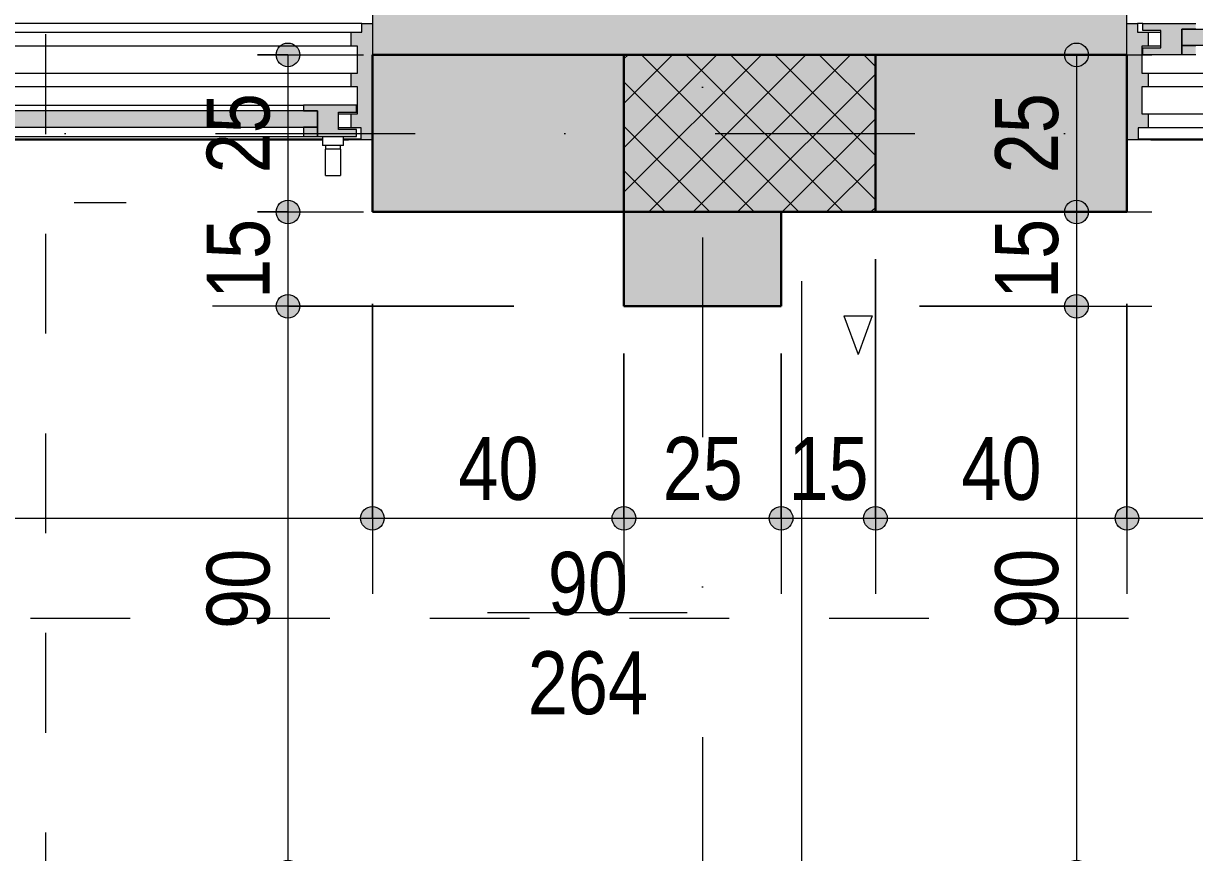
# Model space of a CAD drawing. Header units: centimetres. Extents: x -78 to 2022, y -1469 to 375.
# Drawn here: x 1243.6 to 1429.9, y -348.5 to -216.6 of the extents above; entities that cross this region are included whole.
import ezdxf

# ---------------------------------------------------------------- set-up
doc = ezdxf.new("R2010")
doc.units = ezdxf.units.CM
doc.linetypes.add('Dash', pattern=[31.75, 15.875, -15.875])
doc.linetypes.add('Dash dot', pattern=[79.375, 31.75, -23.8125, 0, -23.8125])
for name, color, linetype, lineweight in [('A-ANNO-DIMS', 7, 'Continuous', 9), ('A-ANNO-DIMS-50', 7, 'Continuous', 9), ('A-ANNO-NOTE', 7, 'Continuous', 9), ('A-DOOR', 7, 'Continuous', 9), ('A-DOOR-OPNG', 7, 'Continuous', 15), ('A-GLAZ', 7, 'Continuous', 5), ('A-GLAZ-HDLN', 7, 'Dash', 5), ('A-WALL', 7, 'Continuous', 9), ('A-WALL-PATT', 7, 'Continuous', 9), ('G-ANNO-SYMB', 7, 'Continuous', 9), ('S-COLS', 7, 'Continuous', 9), ('S-GRID', 7, 'Continuous', 9)]:
    doc.layers.add(name, color=color, linetype=linetype, lineweight=lineweight)
doc.styles.add('Arial Narrow_1', font='ARIALN.TTF', dxfattribs={"height": 10})
doc.styles.add('Arial Narrow_3', font='ARIALN.TTF', dxfattribs={"height": 10})
doc.dimstyles.new('TEC_DIM', dxfattribs={"dimscale": 30.48, "dimtxt": 10.23431, "dimasz": 0.492126, "dimexe": 0.393701, "dimexo": 0.246063, "dimgap": 0, "dimtad": 1, "dimdec": 0, "dimzin": 0, "dimdsep": 46, "dimtxsty": 'Arial Narrow_3', "dimblk1": 'DOTSMALL', "dimblk2": 'DOTSMALL', "dimsah": 1, "dimcen": 0.09, "dimazin": 0, "dimtfac": 1, "dimtdec": 4, "dimtix": 1, "dimtmove": 0, "dimatfit": 3, "dimfxl": 0, "dimtvp": 1, "dimtolj": 1, "dimtzin": 0, "dimarcsym": 0})

# ---------------------------------------------------------------- blocks, each defined once
blk = doc.blocks.new('TU SF 1 - Schiebetüre Aufgesetzt - ML - 885 x 2135-2435081-НИВО 0')
at = {"layer": 'A-DOOR-OPNG'}
for p, q in [((-43.5, 27.01), (-37.32, 24.76)), ((-43.5, 22.51), (-43.5, 27.01)), ((-43.5, 22.51), (-37.32, 24.76)), ((-49, 15.76), (49, 15.76))]:
    blk.add_line(p, q, dxfattribs=at)
blk = doc.blocks.new('SLIDING - TRIPLE - SL_SL_SL - 300x252-2510870-НИВО 0')
at = {"layer": 'A-GLAZ', "true_color": 0xc0c0c0}
h = blk.add_hatch(color=9, dxfattribs=at)
h.paths.add_polyline_path([(-146.2, 8.5), (-150, 8.5), (-150, -10), (-148.3, -10), (-148.3, -8.6), (-146.6, -8.6), (-146.6, -6.4), (-147.65, -6.4), (-147.65, -2.1), (-146.6, -2.1), (-146.6, 0.1), (-147.65, 0.1), (-147.65, 4.4), (-146.6, 4.4), (-146.6, 6.6), (-148.2, 6.6), (-148.2, 8.34), (-146.2, 8.34)])
h.paths.add_polyline_path([(150, 8.5), (146.2, 8.5), (146.2, 8.34), (148.2, 8.34), (148.2, 6.6), (146.6, 6.6), (146.6, 4.4), (147.65, 4.4), (147.65, 0.1), (146.6, 0.1), (146.6, -2.1), (147.65, -2.1), (147.65, -6.4), (146.6, -6.4), (146.6, -8.6), (148.3, -8.6), (148.3, -10), (150, -10), (150, -5)])
h = blk.add_hatch(color=9, dxfattribs=at)
h.paths.add_polyline_path([(147.45, -5), (141.25, -5), (141.25, -9.1), (139.05, -9.1), (139.05, -10), (147.45, -10), (147.45, -8.86), (144.6, -8.86), (144.6, -6.14), (147.45, -6.14)])
h.paths.add_polyline_path([(50.42, -5), (44.22, -5), (44.22, -6.14), (47.07, -6.14), (47.07, -8.86), (44.22, -8.86), (44.22, -10), (52.62, -10), (52.62, -9.1), (50.42, -9.1), (50.42, -6.92)])
h = blk.add_hatch(color=9, dxfattribs=at)
h.paths.add_polyline_path([(139.05, -5), (139.05, -6.5), (141.25, -6.5), (141.25, -5)])
h.paths.add_polyline_path([(52.62, -5), (50.42, -5), (50.42, -6.5), (52.62, -6.5)])
blk.add_hatch(color=9, dxfattribs=at).paths.add_polyline_path([(138.05, -6.5), (50.42, -6.5), (50.42, -9.1), (141.25, -9.1), (141.25, -6.5)])
at = {"layer": 'A-GLAZ'}
for p, q in [((146.2, 8.5), (-142.08, 8.5)), ((146.2, 8.34), (-142.08, 8.34)), ((146.2, 8.5), (150, 8.5)), ((146.2, 8.34), (146.2, 8.5)), ((148.2, 8.34), (146.2, 8.34)), ((148.2, 6.6), (148.2, 8.34)), ((-43.19, 6.6), (146.6, 6.6)), ((146.6, 6.6), (148.2, 6.6)), ((146.6, 4.4), (146.6, 6.6)), ((146.6, 4.4), (-43.19, 4.4)), ((147.65, 4.4), (146.6, 4.4)), ((147.65, 0.1), (147.65, 4.4)), ((52.65, 0.1), (146.6, 0.1)), ((146.6, 0.1), (147.65, 0.1)), ((146.6, -2.1), (146.6, 0.1)), ((146.6, -2.1), (52.65, -2.1)), ((147.65, -2.1), (146.6, -2.1)), ((147.65, -6.4), (147.65, -2.1)), ((139.05, -5), (141.25, -5)), ((141.25, -5), (141.25, -6.5)), ((141.25, -5), (147.45, -5)), ((141.25, -9.1), (141.25, -5)), ((147.45, -5), (147.45, -6.14)), ((50.42, -6.5), (141.25, -6.5)), ((141.25, -6.5), (139.05, -6.5)), ((141.25, -6.5), (141.25, -9.1)), ((144.6, -6.14), (144.6, -8.86)), ((147.45, -6.14), (144.6, -6.14)), ((144.6, -6.4), (146.6, -6.4)), ((146.6, -6.4), (147.65, -6.4)), ((146.6, -8.6), (146.6, -6.4)), ((141.25, -9.1), (50.42, -9.1)), ((139.05, -9.1), (141.25, -9.1)), ((146.6, -8.6), (144.6, -8.6)), ((144.6, -8.86), (147.45, -8.86)), ((148.3, -8.6), (146.6, -8.6)), ((147.45, -8.86), (147.45, -10)), ((148.3, -10), (148.3, -8.6)), ((147.45, -10), (139.05, -10)), ((147.45, -10), (148.3, -10)), ((150, -10), (148.3, -10))]:
    blk.add_line(p, q, dxfattribs=at)
blk = doc.blocks.new('SLIDING - TRIPLE - SL_SL_SL - 330x252-2510809-НИВО 0')
at = {"layer": 'A-GLAZ', "true_color": 0xc0c0c0}
h = blk.add_hatch(color=9, dxfattribs=at)
h.paths.add_polyline_path([(-161.2, 8.5), (-165, 8.5), (-165, -10), (-163.3, -10), (-163.3, -8.6), (-161.6, -8.6), (-161.6, -6.4), (-162.65, -6.4), (-162.65, -2.1), (-161.6, -2.1), (-161.6, 0.1), (-162.65, 0.1), (-162.65, 4.4), (-161.6, 4.4), (-161.6, 6.6), (-163.2, 6.6), (-163.2, 8.34), (-161.2, 8.34)])
h.paths.add_polyline_path([(161.2, 8.5), (161.2, 8.34), (163.2, 8.34), (163.2, 6.6), (161.6, 6.6), (161.6, 4.4), (162.65, 4.4), (162.65, 0.1), (161.6, 0.1), (161.6, -2.1), (162.65, -2.1), (162.65, -6.4), (161.6, -6.4), (161.6, -8.6), (163.3, -8.6), (163.3, -10), (165, -10), (165, 8.5), (162.32, 8.5)])
h = blk.add_hatch(color=9, dxfattribs=at)
h.paths.add_polyline_path([(-162.45, 8), (-162.45, 6.86), (-159.6, 6.86), (-159.6, 4.14), (-162.45, 4.14), (-162.45, 3), (-154.05, 3), (-154.05, 3.9), (-156.25, 3.9), (-156.25, 8), (-157.53, 8)])
h.paths.add_polyline_path([(-55.42, 8), (-55.42, 3.9), (-57.62, 3.9), (-57.62, 3), (-49.22, 3), (-49.22, 4.14), (-52.07, 4.14), (-52.07, 6.86), (-49.22, 6.86), (-49.22, 8)])
h = blk.add_hatch(color=9, dxfattribs=at)
h.paths.add_polyline_path([(-154.05, 8), (-156.25, 8), (-156.25, 6.5), (-154.05, 6.5), (-154.05, 7.24)])
h.paths.add_polyline_path([(-57.62, 8), (-57.62, 6.5), (-55.42, 6.5), (-55.42, 8)])
blk.add_hatch(color=9, dxfattribs=at).paths.add_polyline_path([(-156.25, 6.5), (-156.25, 3.9), (-55.42, 3.9), (-55.42, 6.5), (-149.33, 6.5)])
at = {"layer": 'A-GLAZ'}
for p, q in [((-157.55, 14.2), (-159.95, 14.2)), ((-159.95, 14.14), (-159.95, 14.2)), ((-159.95, 13.06), (-159.95, 14.14)), ((-159.95, 12.92), (-159.95, 13.06)), ((-157.55, 14.2), (-157.55, 14.14)), ((-157.55, 14.14), (-157.55, 13.06)), ((-157.55, 13.06), (-157.55, 12.92)), ((-159.95, 10.2), (-159.95, 12.92)), ((-157.55, 12.92), (-157.55, 10.2)), ((-160.43, 9.4), (-160.43, 8)), ((-160.43, 9.4), (-157.08, 9.4)), ((-159.95, 10), (-159.95, 10.2)), ((-159.95, 10.01), (-159.95, 9.4)), ((-159.95, 10), (-157.55, 10)), ((-157.55, 10.2), (-157.55, 10)), ((-157.55, 9.4), (-157.55, 10.01)), ((-157.08, 8), (-157.08, 9.4)), ((-165, 8.5), (-161.2, 8.5)), ((-163.2, 8.34), (-163.2, 6.6)), ((-161.2, 8.34), (-163.2, 8.34)), ((-162.45, 8), (-162.45, 6.86)), ((-156.25, 8), (-162.45, 8)), ((-160.43, 8.5), (-161.2, 8.5)), ((-161.2, 8.5), (-161.2, 8.34)), ((-160.43, 8.34), (-161.2, 8.34)), ((161.2, 8.5), (-157.08, 8.5)), ((161.2, 8.34), (-157.08, 8.34)), ((-156.25, 8), (-156.25, 6.5)), ((-154.05, 8), (-156.25, 8)), ((-156.25, 3.9), (-156.25, 8)), ((-57.62, 8), (-154.05, 8)), ((-154.05, 6.5), (-154.05, 8)), ((-163.2, 6.6), (-161.6, 6.6)), ((-162.45, 6.86), (-159.6, 6.86)), ((-161.6, 6.6), (-159.6, 6.6)), ((-161.6, 6.6), (-161.6, 4.4)), ((-159.6, 6.86), (-159.6, 4.14)), ((-55.42, 6.5), (-156.25, 6.5)), ((-156.25, 6.5), (-156.25, 3.9)), ((-156.25, 6.5), (-154.05, 6.5)), ((-162.65, 4.4), (-162.65, 0.1)), ((-161.6, 4.4), (-162.65, 4.4)), ((-159.6, 4.14), (-162.45, 4.14)), ((-162.45, 4.14), (-162.45, 3)), ((-159.6, 4.4), (-161.6, 4.4)), ((-156.25, 3.9), (-55.42, 3.9)), ((-154.05, 3.9), (-156.25, 3.9)), ((-154.05, 3), (-154.05, 3.9)), ((-162.45, 3), (-154.05, 3)), ((-57.62, 3), (-154.05, 3)), ((-162.65, 0.1), (-161.6, 0.1)), ((-161.6, 0.1), (-57.65, 0.1)), ((-161.6, 0.1), (-161.6, -2.1)), ((-162.65, -2.1), (-162.65, -6.4)), ((-161.6, -2.1), (-162.65, -2.1)), ((-57.65, -2.1), (-161.6, -2.1)), ((-162.65, -6.4), (-161.6, -6.4)), ((-161.6, -6.4), (48.19, -6.4)), ((-161.6, -6.4), (-161.6, -8.6)), ((-163.3, -8.6), (-163.3, -10)), ((-161.6, -8.6), (-163.3, -8.6)), ((48.19, -8.6), (-161.6, -8.6)), ((-163.3, -10), (-165, -10)), ((-163.3, -10), (48.19, -10))]:
    blk.add_line(p, q, dxfattribs=at)
at = {"layer": 'A-GLAZ-HDLN'}
blk.add_line((-85.83, 18.5), (-125.83, 18.5), dxfattribs=at)
blk = doc.blocks.new('Family1 - Family1-2435591-НИВО 0')
at = {"layer": 'A-ANNO-NOTE'}
blk.add_line((-0.3054, 0), (0.3294, 0), dxfattribs=at)
blk = doc.blocks.new('DIMBLOCK172-НИВО 0')
at = {"layer": 'A-ANNO-DIMS-50', "transparency": 16777216}
h = blk.add_hatch(color=256, dxfattribs=at)
edge = h.paths.add_edge_path()
edge.add_arc((1411.11, -221.59), 1.88, 0, 360)
h = blk.add_hatch(color=256, dxfattribs=at)
edge = h.paths.add_edge_path()
edge.add_arc((1411.11, -246.59), 1.88, 0, 360)
for p, q in [((1406.26, -221.59), (1423.11, -221.59)), ((1411.11, -221.59), (1406.26, -221.59)), ((1411.11, -221.59), (1411.11, -246.59)), ((1386.64, -246.59), (1423.11, -246.59)), ((1411.11, -246.59), (1386.64, -246.59))]:
    blk.add_line(p, q, dxfattribs=at)
for centre in [(1411.11, -221.59), (1411.11, -246.59)]:
    blk.add_circle(centre, 1.88, dxfattribs=at)
at = {"layer": 'A-ANNO-DIMS-50', "color": 0, "transparency": 16777216, "insert": (1398.18, -240.42), "char_height": 10, "width": 15.2053, "attachment_point": 1, "rotation": 90, "line_spacing_factor": 0.974696, "style": 'Arial Narrow_3'}
blk.add_mtext('25', dxfattribs=at)
blk = doc.blocks.new('_DotSmall')
at = {"color": 0, "linetype": 'ByBlock', "const_width": 0.5}
blk.add_lwpolyline([(-0.0625, 0, 1), (0.0625, 0, 1)], format="xyb", close=True, dxfattribs=at)
blk = doc.blocks.new('DIMBLOCK173-НИВО 0')
at = {"layer": 'A-ANNO-DIMS-50', "transparency": 16777216}
h = blk.add_hatch(color=256, dxfattribs=at)
edge = h.paths.add_edge_path()
edge.add_arc((1411.11, -246.59), 1.88, 0, 360)
h = blk.add_hatch(color=256, dxfattribs=at)
edge = h.paths.add_edge_path()
edge.add_arc((1411.11, -261.59), 1.88, 0, 360)
for p, q in [((1386.64, -246.59), (1423.11, -246.59)), ((1411.11, -246.59), (1386.64, -246.59)), ((1411.11, -246.59), (1411.11, -261.59)), ((1386.14, -261.59), (1423.11, -261.59)), ((1411.11, -261.59), (1386.14, -261.59))]:
    blk.add_line(p, q, dxfattribs=at)
for centre in [(1411.11, -246.59), (1411.11, -261.59)]:
    blk.add_circle(centre, 1.88, dxfattribs=at)
at = {"layer": 'A-ANNO-DIMS-50', "color": 0, "transparency": 16777216, "insert": (1398.18, -260.42), "char_height": 10, "width": 15.2053, "attachment_point": 1, "rotation": 90, "line_spacing_factor": 0.974696, "style": 'Arial Narrow_3'}
blk.add_mtext('15', dxfattribs=at)
blk = doc.blocks.new('DIMBLOCK174-НИВО 0')
at = {"layer": 'A-ANNO-DIMS-50', "transparency": 16777216}
h = blk.add_hatch(color=256, dxfattribs=at)
edge = h.paths.add_edge_path()
edge.add_arc((1411.11, -261.59), 1.88, 0, 360)
h = blk.add_hatch(color=256, dxfattribs=at)
edge = h.paths.add_edge_path()
edge.add_arc((1411.11, -351.59), 1.88, 0, 360)
for p, q in [((1386.14, -261.59), (1423.11, -261.59)), ((1411.11, -261.59), (1386.14, -261.59)), ((1411.11, -261.59), (1411.11, -351.59)), ((1386.14, -351.59), (1423.11, -351.59)), ((1411.11, -351.59), (1386.14, -351.59))]:
    blk.add_line(p, q, dxfattribs=at)
for centre in [(1411.11, -261.59), (1411.11, -351.59)]:
    blk.add_circle(centre, 1.88, dxfattribs=at)
at = {"layer": 'A-ANNO-DIMS-50', "color": 0, "transparency": 16777216, "insert": (1398.18, -312.92), "char_height": 10, "width": 15.2053, "attachment_point": 1, "rotation": 90, "line_spacing_factor": 0.974696, "style": 'Arial Narrow_3'}
blk.add_mtext('90', dxfattribs=at)
blk = doc.blocks.new('DIMBLOCK192-НИВО 0')
at = {"layer": 'A-ANNO-DIMS-50', "transparency": 16777216}
h = blk.add_hatch(color=256, dxfattribs=at)
edge = h.paths.add_edge_path()
edge.add_arc((969.14, -295.32), 1.88, 0, 360)
h = blk.add_hatch(color=256, dxfattribs=at)
edge = h.paths.add_edge_path()
edge.add_arc((1299.14, -295.32), 1.88, 0, 360)
for p, q in [((969.14, -261.2), (969.14, -307.32)), ((969.14, -295.32), (969.14, -261.2)), ((1299.14, -261.2), (1299.14, -307.32)), ((1299.14, -295.32), (1299.14, -261.2)), ((969.14, -295.32), (1299.14, -295.32))]:
    blk.add_line(p, q, dxfattribs=at)
for centre in [(969.14, -295.32), (1299.14, -295.32)]:
    blk.add_circle(centre, 1.88, dxfattribs=at)
at = {"layer": 'A-ANNO-DIMS-50', "color": 0, "transparency": 16777216, "insert": (1124.64, -282.39), "char_height": 10, "width": 22.8079, "attachment_point": 1, "line_spacing_factor": 0.974696, "style": 'Arial Narrow_3'}
blk.add_mtext('330', dxfattribs=at)
blk = doc.blocks.new('DIMBLOCK193-НИВО 0')
at = {"layer": 'A-ANNO-DIMS-50', "transparency": 16777216}
h = blk.add_hatch(color=256, dxfattribs=at)
edge = h.paths.add_edge_path()
edge.add_arc((1299.14, -295.32), 1.88, 0, 360)
h = blk.add_hatch(color=256, dxfattribs=at)
edge = h.paths.add_edge_path()
edge.add_arc((1339.14, -295.32), 1.88, 0, 360)
for p, q in [((1299.14, -261.2), (1299.14, -307.32)), ((1299.14, -295.32), (1299.14, -261.2)), ((1339.14, -269.09), (1339.14, -307.32)), ((1339.14, -295.32), (1339.14, -269.09)), ((1299.14, -295.32), (1339.14, -295.32))]:
    blk.add_line(p, q, dxfattribs=at)
for centre in [(1299.14, -295.32), (1339.14, -295.32)]:
    blk.add_circle(centre, 1.88, dxfattribs=at)
at = {"layer": 'A-ANNO-DIMS-50', "color": 0, "transparency": 16777216, "insert": (1312.81, -282.39), "char_height": 10, "width": 15.2053, "attachment_point": 1, "line_spacing_factor": 0.974696, "style": 'Arial Narrow_3'}
blk.add_mtext('40', dxfattribs=at)
blk = doc.blocks.new('DIMBLOCK194-НИВО 0')
at = {"layer": 'A-ANNO-DIMS-50', "transparency": 16777216}
h = blk.add_hatch(color=256, dxfattribs=at)
edge = h.paths.add_edge_path()
edge.add_arc((1339.14, -295.32), 1.88, 0, 360)
h = blk.add_hatch(color=256, dxfattribs=at)
edge = h.paths.add_edge_path()
edge.add_arc((1364.14, -295.32), 1.88, 0, 360)
for p, q in [((1339.14, -269.09), (1339.14, -307.32)), ((1339.14, -295.32), (1339.14, -269.09)), ((1364.14, -269.09), (1364.14, -307.32)), ((1364.14, -295.32), (1364.14, -269.09)), ((1339.14, -295.32), (1364.14, -295.32))]:
    blk.add_line(p, q, dxfattribs=at)
for centre in [(1339.14, -295.32), (1364.14, -295.32)]:
    blk.add_circle(centre, 1.88, dxfattribs=at)
at = {"layer": 'A-ANNO-DIMS-50', "color": 0, "transparency": 16777216, "insert": (1345.31, -282.39), "char_height": 10, "width": 15.2053, "attachment_point": 1, "line_spacing_factor": 0.974696, "style": 'Arial Narrow_3'}
blk.add_mtext('25', dxfattribs=at)
blk = doc.blocks.new('DIMBLOCK195-НИВО 0')
at = {"layer": 'A-ANNO-DIMS-50', "transparency": 16777216}
h = blk.add_hatch(color=256, dxfattribs=at)
edge = h.paths.add_edge_path()
edge.add_arc((1364.14, -295.32), 1.88, 0, 360)
h = blk.add_hatch(color=256, dxfattribs=at)
edge = h.paths.add_edge_path()
edge.add_arc((1379.14, -295.32), 1.88, 0, 360)
for p, q in [((1379.14, -254.09), (1379.14, -307.32)), ((1379.14, -295.32), (1379.14, -254.09)), ((1364.14, -269.09), (1364.14, -307.32)), ((1364.14, -295.32), (1364.14, -269.09)), ((1364.14, -295.32), (1379.14, -295.32))]:
    blk.add_line(p, q, dxfattribs=at)
for centre in [(1364.14, -295.32), (1379.14, -295.32)]:
    blk.add_circle(centre, 1.88, dxfattribs=at)
at = {"layer": 'A-ANNO-DIMS-50', "color": 0, "transparency": 16777216, "insert": (1365.31, -282.39), "char_height": 10, "width": 15.2053, "attachment_point": 1, "line_spacing_factor": 0.974696, "style": 'Arial Narrow_3'}
blk.add_mtext('15', dxfattribs=at)
blk = doc.blocks.new('DIMBLOCK196-НИВО 0')
at = {"layer": 'A-ANNO-DIMS-50', "transparency": 16777216}
h = blk.add_hatch(color=256, dxfattribs=at)
edge = h.paths.add_edge_path()
edge.add_arc((1379.14, -295.32), 1.88, 0, 360)
h = blk.add_hatch(color=256, dxfattribs=at)
edge = h.paths.add_edge_path()
edge.add_arc((1419.14, -295.32), 1.88, 0, 360)
for p, q in [((1379.14, -254.09), (1379.14, -307.32)), ((1379.14, -295.32), (1379.14, -254.09)), ((1419.14, -261.2), (1419.14, -307.32)), ((1419.14, -295.32), (1419.14, -261.2)), ((1379.14, -295.32), (1419.14, -295.32))]:
    blk.add_line(p, q, dxfattribs=at)
for centre in [(1379.14, -295.32), (1419.14, -295.32)]:
    blk.add_circle(centre, 1.88, dxfattribs=at)
at = {"layer": 'A-ANNO-DIMS-50', "color": 0, "transparency": 16777216, "insert": (1392.81, -282.39), "char_height": 10, "width": 15.2053, "attachment_point": 1, "line_spacing_factor": 0.974696, "style": 'Arial Narrow_3'}
blk.add_mtext('40', dxfattribs=at)
blk = doc.blocks.new('DIMBLOCK197-НИВО 0')
at = {"layer": 'A-ANNO-DIMS-50', "transparency": 16777216}
h = blk.add_hatch(color=256, dxfattribs=at)
edge = h.paths.add_edge_path()
edge.add_arc((1419.14, -295.32), 1.88, 0, 360)
h = blk.add_hatch(color=256, dxfattribs=at)
edge = h.paths.add_edge_path()
edge.add_arc((1719.14, -295.32), 1.88, 0, 360)
for p, q in [((1419.14, -261.2), (1419.14, -307.32)), ((1419.14, -295.32), (1419.14, -261.2)), ((1719.14, -261.2), (1719.14, -307.32)), ((1719.14, -295.32), (1719.14, -261.2)), ((1419.14, -295.32), (1719.14, -295.32))]:
    blk.add_line(p, q, dxfattribs=at)
for centre in [(1419.14, -295.32), (1719.14, -295.32)]:
    blk.add_circle(centre, 1.88, dxfattribs=at)
at = {"layer": 'A-ANNO-DIMS-50', "color": 0, "transparency": 16777216, "insert": (1559.64, -282.39), "char_height": 10, "width": 22.8079, "attachment_point": 1, "line_spacing_factor": 0.974696, "style": 'Arial Narrow_3'}
blk.add_mtext('300', dxfattribs=at)
blk = doc.blocks.new('DIMBLOCK202-НИВО 0')
at = {"layer": 'A-ANNO-DIMS-50', "transparency": 16777216}
h = blk.add_hatch(color=256, dxfattribs=at)
edge = h.paths.add_edge_path()
edge.add_arc((1285.71, -221.59), 1.88, 0, 360)
h = blk.add_hatch(color=256, dxfattribs=at)
edge = h.paths.add_edge_path()
edge.add_arc((1285.71, -246.59), 1.88, 0, 360)
for p, q in [((1280.87, -221.59), (1297.71, -221.59)), ((1285.71, -221.59), (1280.87, -221.59)), ((1285.71, -221.59), (1285.71, -246.59)), ((1280.87, -246.59), (1297.71, -246.59)), ((1285.71, -246.59), (1280.87, -246.59))]:
    blk.add_line(p, q, dxfattribs=at)
for centre in [(1285.71, -221.59), (1285.71, -246.59)]:
    blk.add_circle(centre, 1.88, dxfattribs=at)
at = {"layer": 'A-ANNO-DIMS-50', "color": 0, "transparency": 16777216, "insert": (1272.79, -240.42), "char_height": 10, "width": 15.2053, "attachment_point": 1, "rotation": 90, "line_spacing_factor": 0.974696, "style": 'Arial Narrow_3'}
blk.add_mtext('25', dxfattribs=at)
blk = doc.blocks.new('DIMBLOCK203-НИВО 0')
at = {"layer": 'A-ANNO-DIMS-50', "transparency": 16777216}
h = blk.add_hatch(color=256, dxfattribs=at)
edge = h.paths.add_edge_path()
edge.add_arc((1285.71, -246.59), 1.88, 0, 360)
h = blk.add_hatch(color=256, dxfattribs=at)
edge = h.paths.add_edge_path()
edge.add_arc((1285.71, -261.59), 1.88, 0, 360)
for p, q in [((1280.87, -246.59), (1297.71, -246.59)), ((1285.71, -246.59), (1280.87, -246.59)), ((1285.71, -246.59), (1285.71, -261.59)), ((1321.64, -261.59), (1273.71, -261.59)), ((1285.71, -261.59), (1321.64, -261.59))]:
    blk.add_line(p, q, dxfattribs=at)
for centre in [(1285.71, -246.59), (1285.71, -261.59)]:
    blk.add_circle(centre, 1.88, dxfattribs=at)
at = {"layer": 'A-ANNO-DIMS-50', "color": 0, "transparency": 16777216, "insert": (1272.79, -260.42), "char_height": 10, "width": 15.2053, "attachment_point": 1, "rotation": 90, "line_spacing_factor": 0.974696, "style": 'Arial Narrow_3'}
blk.add_mtext('15', dxfattribs=at)
blk = doc.blocks.new('DIMBLOCK204-НИВО 0')
at = {"layer": 'A-ANNO-DIMS-50', "transparency": 16777216}
h = blk.add_hatch(color=256, dxfattribs=at)
edge = h.paths.add_edge_path()
edge.add_arc((1285.71, -261.59), 1.88, 0, 360)
h = blk.add_hatch(color=256, dxfattribs=at)
edge = h.paths.add_edge_path()
edge.add_arc((1285.71, -351.59), 1.88, 0, 360)
for p, q in [((1321.64, -261.59), (1273.71, -261.59)), ((1285.71, -261.59), (1285.71, -351.59)), ((1285.71, -261.59), (1321.64, -261.59)), ((1321.64, -351.59), (1273.71, -351.59)), ((1285.71, -351.59), (1321.64, -351.59))]:
    blk.add_line(p, q, dxfattribs=at)
for centre in [(1285.71, -261.59), (1285.71, -351.59)]:
    blk.add_circle(centre, 1.88, dxfattribs=at)
at = {"layer": 'A-ANNO-DIMS-50', "color": 0, "transparency": 16777216, "insert": (1272.79, -312.92), "char_height": 10, "width": 15.2053, "attachment_point": 1, "rotation": 90, "line_spacing_factor": 0.974696, "style": 'Arial Narrow_3'}
blk.add_mtext('90', dxfattribs=at)

msp = doc.modelspace()

# ---------------------------------------------------------------- hatches: boundary and pattern name
at = {"layer": 'A-WALL-PATT', "true_color": 0xffff80}
h = msp.add_hatch(color=51, dxfattribs=at)
h.paths.add_polyline_path([(1299.87, -221.59), (1419.14, -221.59), (1419.14, -206.59), (1299.14, -206.59), (1299.14, -221.59)])
h.paths.add_polyline_path([(1799.14, -221.59), (1799.14, -206.59), (1719.14, -206.59), (1719.14, -221.59), (1784.14, -221.59)])
h.paths.add_polyline_path([(724.14, -221.59), (759.14, -221.59), (759.14, -206.59), (724.14, -206.59)])
h.paths.add_polyline_path([(939.02, -221.59), (969.14, -221.59), (969.14, -206.59), (904.14, -206.59), (904.14, -221.59), (906.21, -221.59)])
at = {"layer": 'A-WALL-PATT', "lineweight": 5, "true_color": 0x808080}
h = msp.add_hatch(color=8, dxfattribs=at)
h.paths.add_polyline_path([(1784.14, -246.59), (1784.14, -221.59), (1719.14, -221.59), (1719.14, -246.59), (1759.14, -246.59)])
h.paths.add_polyline_path([(709.14, -246.59), (759.14, -246.59), (759.14, -221.59), (709.14, -221.59)])
h.paths.add_polyline_path([(906.21, -246.59), (969.14, -246.59), (969.14, -221.59), (904.14, -221.59), (904.14, -246.59)])
h.paths.add_polyline_path([(1398.29, -246.59), (1419.14, -246.59), (1419.14, -221.59), (1299.14, -221.59), (1299.14, -246.59), (1365.48, -246.59)])
at = {"layer": 'A-WALL-PATT', "true_color": 0x808080}
msp.add_hatch(color=8, dxfattribs=at).paths.add_polyline_path([(1339.14, -261.59), (1364.14, -261.59), (1364.14, -246.59), (1339.14, -246.59)])
at = {"layer": 'S-COLS'}
h = msp.add_hatch(dxfattribs=at)
h.set_pattern_fill('FP1_5', color=256, style=0, pattern_type=2)
h.set_pattern_definition([(45, (-1006328.728, 860384.997), (-3.535533906, 3.535533906), []), (135, (-1006328.728, 860384.997), (-3.535533906, -3.535533906), [])])
h.paths.add_polyline_path([(1365.48, -246.59), (1379.14, -246.59), (1379.14, -221.59), (1339.14, -221.59), (1339.14, -246.59)])

# ---------------------------------------------------------------- linework, layer by layer
at = {"layer": 'A-WALL'}
for p, q in [((1299.14, -201.59), (1299.14, -221.59)), ((1419.14, -221.59), (1419.14, -206.59))]:
    msp.add_line(p, q, dxfattribs=at)
at = {"layer": 'A-WALL', "lineweight": 30}
for p, q in [((1299.14, -221.59), (1299.14, -246.59)), ((1299.14, -221.59), (1419.14, -221.59)), ((1419.14, -246.59), (1419.14, -221.59)), ((1299.14, -246.59), (1339.14, -246.59)), ((1339.14, -246.59), (1339.14, -261.59)), ((1364.14, -246.59), (1419.14, -246.59)), ((1364.14, -261.59), (1364.14, -246.59)), ((1339.14, -261.59), (1364.14, -261.59))]:
    msp.add_line(p, q, dxfattribs=at)
at = {"layer": 'G-ANNO-SYMB', "linetype": 'Dash', "lineweight": 18}
for p, q in [((1247.14, 289.69), (1247.14, -1448.05)), ((-56.99, -311.23), (1978.56, -311.23))]:
    msp.add_line(p, q, dxfattribs=at)
at = {"layer": 'S-COLS', "lineweight": 30}
for p, q in [((1379.14, -221.59), (1339.14, -221.59)), ((1339.14, -221.59), (1339.14, -246.59)), ((1379.14, -246.59), (1379.14, -221.59)), ((1339.14, -246.59), (1379.14, -246.59))]:
    msp.add_line(p, q, dxfattribs=at)
at = {"layer": 'S-GRID', "color": 1, "linetype": 'Dash dot', "lineweight": 18, "true_color": 0xff0000}
for p, q in [((1351.64, 146.72), (1351.64, -1310.92)), ((82.05, -234.09), (1840.98, -234.09))]:
    msp.add_line(p, q, dxfattribs=at)

# ---------------------------------------------------------------- block references
at = {"layer": 'A-ANNO-NOTE', "xscale": 50, "yscale": 50, "zscale": 50}
msp.add_blockref('Family1 - Family1-2435591-НИВО 0', (1332.71, -310.31), dxfattribs=at)
at = {"layer": 'A-DOOR', "rotation": 269.9999999999999}
msp.add_blockref('TU SF 1 - Schiebetüre Aufgesetzt - ML - 885 x 2135-2435081-НИВО 0', (1351.63, -306.59), dxfattribs=at)
at = {"layer": 'A-GLAZ', "rotation": 180}
for name, p in [('SLIDING - TRIPLE - SL_SL_SL - 330x252-2510809-НИВО 0', (1134.14, -226.59)), ('SLIDING - TRIPLE - SL_SL_SL - 300x252-2510870-НИВО 0', (1569.14, -226.59))]:
    msp.add_blockref(name, p, dxfattribs=at)

# ---------------------------------------------------------------- texts
at = {"layer": 'A-ANNO-NOTE', "insert": (1333.42, -313.65), "char_height": 10, "width": 20.2, "attachment_point": 5, "line_spacing_factor": 0.949189, "style": 'Arial Narrow_1'}
msp.add_mtext('\\pt63.5,127,190.5,254,317.5,381,444.5,508,571.5,635,698.5,762,825.5,889,952.5,1016,1079.5,1143,1206.5,1270,1333.5,1397,1460.5,1524,1587.5,1651,1714.5,1778,1841.5,1905,1968.5,2032;90\\P264', dxfattribs=at)

# ---------------------------------------------------------------- dimensions: what is measured, and where the dimension line sits
at = {"layer": 'A-ANNO-DIMS'}
for base, p1, p2, override, picture, middle in [((1285.71, -246.59), (1288.37, -221.59), (1288.37, -246.59), {"dimpost": '<>', "dimfxl": 25}, 'DIMBLOCK202-НИВО 0', (1280.61, -234.09)), ((1411.11, -246.59), (1413.76, -221.59), (1379.14, -246.59), {"dimpost": '<>', "dimfxl": 42.700172}, 'DIMBLOCK172-НИВО 0', (1406, -234.09)), ((1285.71, -261.59), (1288.37, -246.59), (1329.14, -261.59), {"dimpost": '<>', "dimfxl": 43.448569}, 'DIMBLOCK203-НИВО 0', (1280.61, -254.09)), ((1411.11, -261.59), (1379.14, -246.59), (1378.64, -261.59), {"dimpost": '<>', "dimfxl": 15.008331}, 'DIMBLOCK173-НИВО 0', (1406, -254.09)), ((1285.71, -351.59), (1329.14, -261.59), (1329.14, -351.59), {"dimpost": '<>', "dimfxl": 90}, 'DIMBLOCK204-НИВО 0', (1280.61, -306.59)), ((1411.11, -351.59), (1378.64, -261.59), (1378.64, -351.59), {"dimpost": '<>', "dimfxl": 90}, 'DIMBLOCK174-НИВО 0', (1406, -306.59))]:
    dim = msp.add_linear_dim(base=base, p1=p1, p2=p2, angle=90, dimstyle='TEC_DIM', override=override, dxfattribs=at)
    dim.commit()
    dim.dimension.update_dxf_attribs({"geometry": picture, "text_midpoint": middle})
for base, p1, p2, override, picture, middle in [((1379.14, -295.32), (1364.14, -261.59), (1379.14, -246.59), {"dimpost": '<>', "dimfxl": 21.213203}, 'DIMBLOCK195-НИВО 0', (1371.64, -290.21)), ((1419.14, -295.32), (1379.14, -246.59), (1419.14, -253.7), {"dimpost": '<>', "dimfxl": 40.628348}, 'DIMBLOCK196-НИВО 0', (1399.14, -290.21)), ((1299.14, -295.32), (969.14, -253.7), (1299.14, -253.7), {"dimpost": '<>', "dimfxl": 330}, 'DIMBLOCK192-НИВО 0', (1134.14, -290.21)), ((1339.14, -295.32), (1299.14, -253.7), (1339.14, -261.59), {"dimpost": '<>', "dimfxl": 40.769223}, 'DIMBLOCK193-НИВО 0', (1319.14, -290.21)), ((1719.14, -295.32), (1419.14, -253.7), (1719.14, -253.7), {"dimpost": '<>', "dimfxl": 300}, 'DIMBLOCK197-НИВО 0', (1569.14, -290.21)), ((1364.14, -295.32), (1339.14, -261.59), (1364.14, -261.59), {"dimpost": '<>', "dimfxl": 25}, 'DIMBLOCK194-НИВО 0', (1351.64, -290.21))]:
    dim = msp.add_linear_dim(base=base, p1=p1, p2=p2, dimstyle='TEC_DIM', override=override, dxfattribs=at)
    dim.commit()
    dim.dimension.update_dxf_attribs({"geometry": picture, "text_midpoint": middle})

doc.saveas('drawing.dxf')
